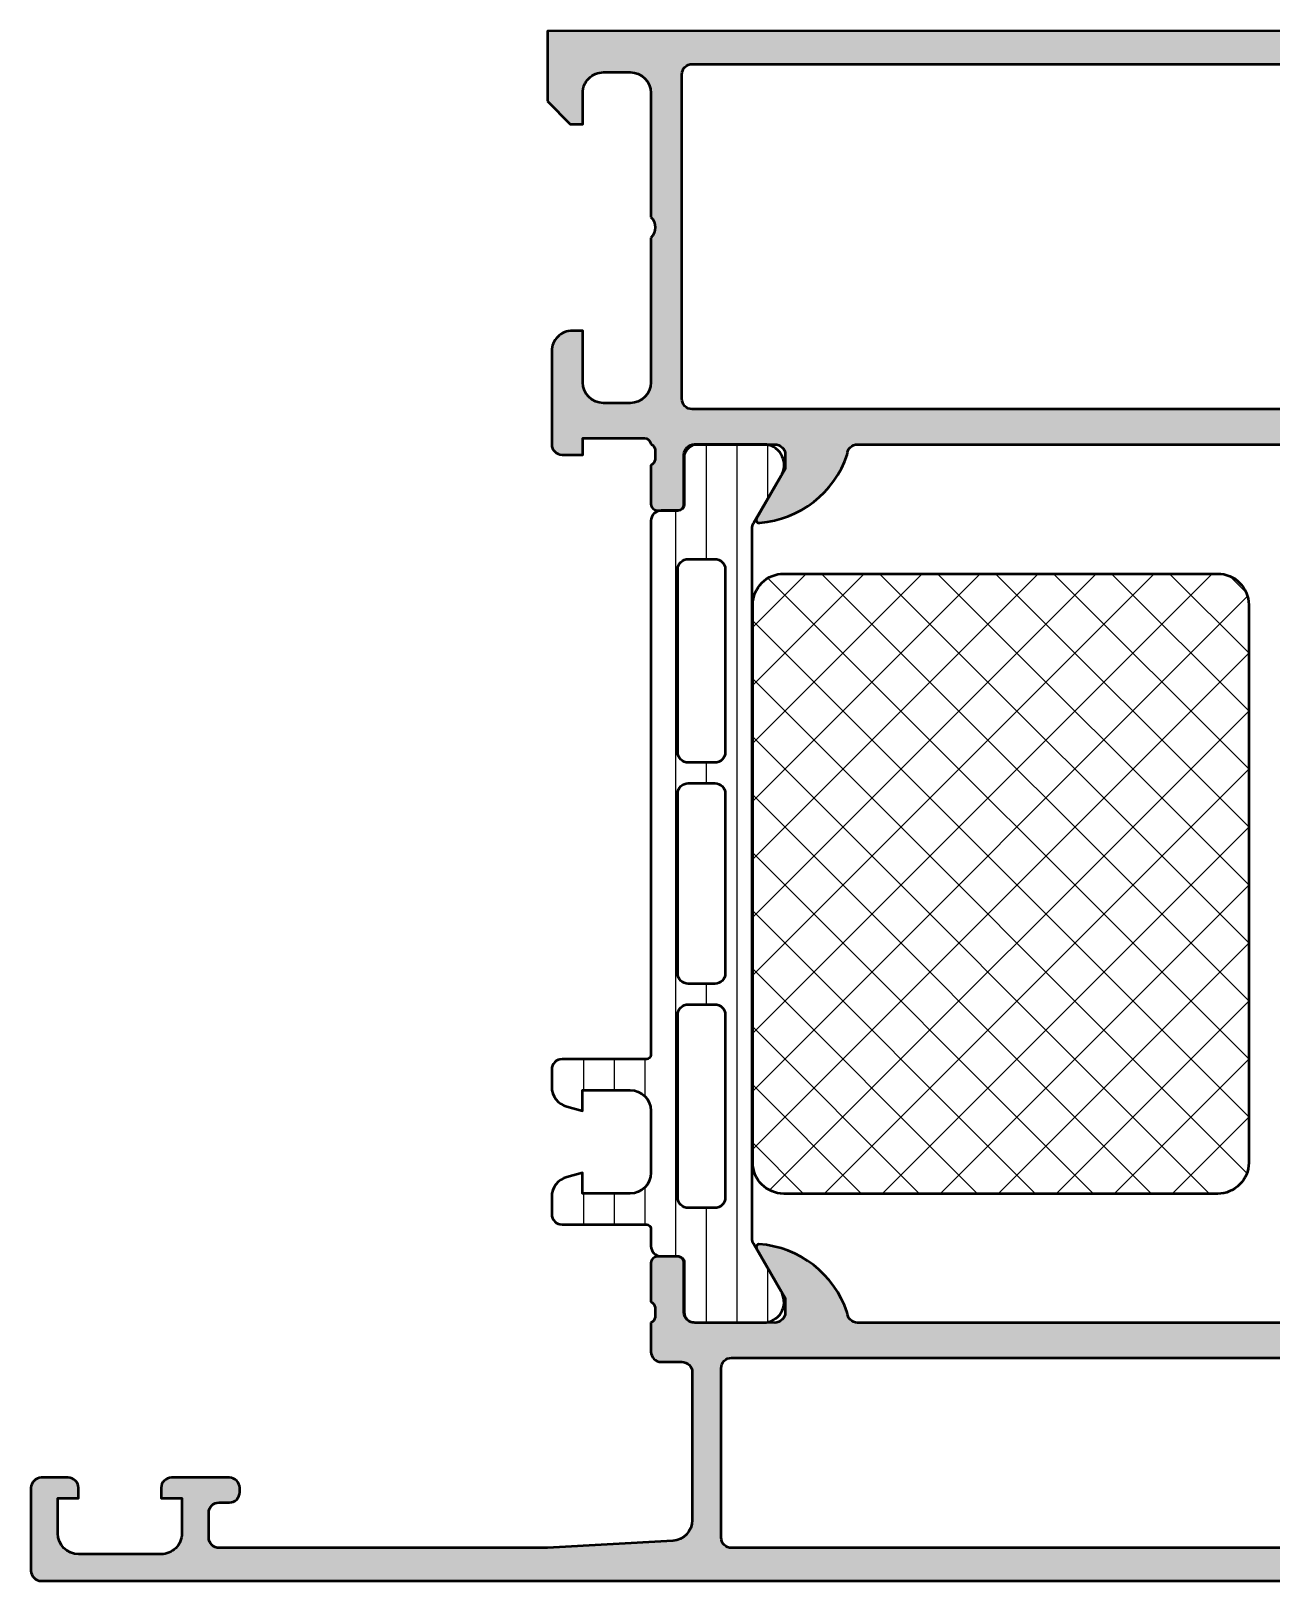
# Model space of a CAD drawing. Extents: x 0 to 124, y 0 to 75.
# Drawn here: x 0 to 60, y 0 to 75 of the extents above; entities that cross this region are included whole.
import ezdxf

# ---------------------------------------------------------------- set-up
doc = ezdxf.new("R2010")
doc.units = 0
for name, color, linetype, lineweight in [('0S-Alu contour', 7, 'Continuous', 50), ('0S-Alu hatch', 252, 'Continuous', 25), ('0S-Plastic contour', 254, 'Continuous', 50), ('0S-Plastic hatch', 253, 'Continuous', 25), ('0S-PT contour', 91, 'Continuous', 50), ('0S-PT hatch', 103, 'Continuous', 25)]:
    doc.layers.add(name, color=color, linetype=linetype, lineweight=lineweight)

# ---------------------------------------------------------------- blocks, each defined once
blk = doc.blocks.new('345290__5B8DA942_E2F5_4187_95FE_4AB48D543AE4_')
at = {"layer": '0S-Alu hatch'}
h = blk.add_hatch(color=256, dxfattribs=at)
edge = h.paths.add_edge_path()
edge.add_line((24.99987030029299, 71.59970092773438), (26.09984588623047, 70.49972534179688))
edge.add_line((26.09984588623047, 70.49972534179688), (26.699821472168, 70.49972534179688))
edge.add_line((26.699821472168, 70.49972534179688), (26.69982146774536, 72.00008905273263))
edge.add_ellipse((27.69990026479629, 72.00008905273263), major_axis=(-1.000078797050928, 0), ratio=1, start_angle=269.9999999999996, end_angle=360, ccw=False)
edge.add_line((27.69990026479629, 73.00016784978357), (28.99982307984152, 73.00016784779463))
edge.add_ellipse((28.99982307745375, 72.00012062384047), major_axis=(-1.000047223954155, 0), ratio=1, start_angle=180, end_angle=269.99999986319744, ccw=False)
edge.add_line((29.99987030140792, 72.00012062384046), (29.99987030029297, 65.99972534179688))
edge.add_ellipse((29.4750309599746, 65.49972534179688), major_axis=(-0.7248836686985138, 0), ratio=1, start_angle=136.388423263687, end_angle=223.611576736313, ccw=False)
edge.add_line((29.99987030029297, 64.99972534179688), (29.99987030202145, 57.99978413952583))
edge.add_ellipse((28.999811502564, 57.99978413952584), major_axis=(-1.000058799457452, 0), ratio=1, start_angle=90.0000000000004, end_angle=180, ccw=False)
edge.add_line((28.99981150256401, 56.99972534006839), (27.6999089414072, 56.99972533797166))
edge.add_ellipse((27.69990894273693, 57.99981281236583), major_axis=(-1.00008747439417, 0), ratio=1, start_angle=0, end_angle=89.99999992381902, ccw=False)
edge.add_line((26.69982146834275, 57.99981281236583), (26.69982147216797, 60.49972534179687))
edge.add_line((26.69982147216797, 60.49972534179687), (26.19990894273693, 60.49972534562209))
edge.add_arc((26.19990894273693, 59.49963787122792), 1.000087474394174, 90, 180.0007771235139)
edge.add_line((25.19982146843474, 59.49962430667341), (25.19988250700504, 54.99969945090838))
edge.add_arc((25.6998481402476, 54.99970623269332), 0.4999656332885567, 180.0007771887011, 269.9991257357863)
edge.add_line((25.69984051137746, 54.49974059946296), (26.69988250732422, 54.49972534179687))
edge.add_line((26.69988250732422, 54.49972534179687), (26.69988250732422, 55.29972839355469))
edge.add_line((26.69988250732422, 55.29972839355469), (29.68931309832523, 55.29972839355469))
edge.add_ellipse((29.68931309832523, 54.99972839355468), major_axis=(-0.3000000000000114, 0), ratio=1, start_angle=194.9227109911915, end_angle=269.99999999999864, ccw=False)
edge.add_line((29.97919532253684, 55.07698314153907), (30.00897567260995, 54.99738404149773))
edge.add_ellipse((29.91986971345684, 54.73199441460391), major_axis=(-0.279949148988607, 0), ratio=1, start_angle=178.9085105401112, end_angle=251.4402532730158, ccw=False)
edge.add_line((30.19976806640625, 54.72666168212892), (30.19976806640625, 54.27307891845704))
edge.add_ellipse((29.88139049378112, 54.29632474928053), major_axis=(-0.3192250732654736, 0), ratio=1, start_angle=111.76432768035, end_angle=175.8240500989082, ccw=False)
edge.add_line((29.999755859375, 53.99985504150388), (29.999755859375, 52.09987335205079))
edge.add_arc((30.29975585937501, 52.09987335205079), 0.3000000000000114, 180, 270)
edge.add_line((30.29975585937501, 51.79987335205078), (31.29973144531252, 51.79987335205078))
edge.add_arc((31.29973144531252, 52.09987335205078), 0.3000000000000043, 270, 360)
edge.add_line((31.59973144531253, 52.09987335205078), (31.59973144460112, 54.49982836856639))
edge.add_ellipse((32.09975811825005, 54.49982836856639), major_axis=(-0.5000266736489288, 0), ratio=1, start_angle=269.99988791543706, end_angle=360, ccw=False)
edge.add_line((32.09975909642456, 54.99985504221435), (35.99976846038576, 54.99984741234674))
edge.add_ellipse((35.99976748219559, 54.49986284986553), major_axis=(-0.4999845624821736, 0), ratio=1, start_angle=180, end_angle=269.999887904203, ccw=False)
edge.add_line((36.49975204467777, 54.49986284986554), (36.49975204467774, 53.79985046386717))
edge.add_line((36.49975204467774, 53.79985046386717), (35.11150741577147, 51.39533996582031))
edge.add_arc((35.23535900174961, 51.33743226656623), 0.1367205799512561, 154.9412222859845, 284.9219815315779)
edge.add_arc((34.88208324892768, 56.0657917957702), 4.875969867625713, 274.5697539494116, 341.2671829279597)
edge.add_ellipse((39.99974042271886, 54.49986284876598), major_axis=(-0.4999845635816869, 0), ratio=1, start_angle=-89.9999999999992, end_angle=0.001768965015401136, ccw=False)
edge.add_line((39.99974042271885, 54.99984741234767), (84.0000001778703, 54.99984741234768))
edge.add_ellipse((84.00000017786759, 54.49986284876604), major_axis=(-0.4999845635816343, 0), ratio=1, start_angle=179.9982310347787, end_angle=269.99999999968895, ccw=False)
edge.add_arc((89.11765735165838, 56.06579179577025), 4.875969867625783, 198.7328170720557, 265.4302460507051)
edge.add_arc((88.76438159883531, 51.33743226656835), 0.1367205799512552, 255.0780184732035, 385.0587777130765)
edge.add_line((88.88823318481442, 51.39533996582041), (87.4999885559082, 53.79985046386718))
edge.add_line((87.4999885559082, 53.79985046386718), (87.49998855590817, 54.49986284986554))
edge.add_ellipse((87.99997311839032, 54.49986284986556), major_axis=(-0.4999845624821404, 0), ratio=1, start_angle=270.00011208456124, end_angle=360, ccw=False)
edge.add_line((87.9999721402982, 54.99984741234674), (91.89998150419596, 54.99985504221435))
edge.add_ellipse((91.89998248233591, 54.49982836856637), major_axis=(-0.5000266736489439, 0), ratio=1, start_angle=180, end_angle=270.0001120806028, ccw=False)
edge.add_line((92.40000915598486, 54.49982836856638), (92.40000915527344, 52.0998733521397))
edge.add_arc((92.70000915527342, 52.09987335205076), 0.29999999999999, 180, 270)
edge.add_line((92.70000915527342, 51.79987335205077), (93.69998474121095, 51.7998733520508))
edge.add_arc((93.69998474121095, 52.09987335205079), 0.2999999999999971, 270, 360)
edge.add_line((93.99998474121097, 52.09987335205079), (93.99998474121094, 53.9998550415039))
edge.add_ellipse((94.11835010680483, 54.29632474928055), major_axis=(-0.3192250732654634, 0), ratio=1, start_angle=4.175949901094498, end_angle=68.23567231965131, ccw=False)
edge.add_line((93.79997253417967, 54.27307891845705), (93.79997253417967, 54.72666168212898))
edge.add_ellipse((94.07987088712915, 54.73199441460387), major_axis=(-0.2799491489886488, 0), ratio=1, start_angle=-71.4402532730087, end_angle=1.0914894598698197, ccw=False)
edge.add_line((93.99076492797599, 54.99738404149772), (94.0205452780491, 55.07698314153904))
edge.add_ellipse((94.31042750226072, 54.99972839355468), major_axis=(-0.3000000000000074, 0), ratio=1, start_angle=270, end_angle=345.07728900881676, ccw=False)
edge.add_line((94.31042750226072, 55.29972839355469), (97.29985809326173, 55.29972839355469))
edge.add_line((97.29985809326173, 55.29972839355469), (97.29985809326173, 54.49972534179687))
edge.add_line((97.29985809326173, 54.49972534179687), (98.29990008920852, 54.49974059946296))
edge.add_arc((98.29989246033836, 54.99970623269332), 0.499965633288563, 270.0008742642154, 359.9992228112989)
edge.add_line((98.79985809358092, 54.99969945090838), (98.7999191321512, 59.49962430667342))
edge.add_arc((97.79983165784903, 59.49963787122791), 1.000087474394177, 359.9992228764861, 450)
edge.add_line((97.79983165784903, 60.49972534562209), (97.29991912841798, 60.49972534179687))
edge.add_line((97.29991912841798, 60.49972534179687), (97.2999191322432, 57.99981281236583))
edge.add_ellipse((96.29983165784903, 57.99981281236584), major_axis=(-1.000087474394177, 0), ratio=1, start_angle=90.0000000000008, end_angle=180, ccw=False)
edge.add_line((96.29983165784903, 56.99972533797166), (94.99992909507922, 56.99972534006839))
edge.add_ellipse((94.99992909802195, 57.99978413952584), major_axis=(-1.000058799457448, 0), ratio=1, start_angle=0, end_angle=89.99999983140412, ccw=False)
edge.add_line((93.9998702985645, 57.99978413952585), (93.99987030029298, 64.99972534179688))
edge.add_ellipse((94.52470964061136, 65.49972534179688), major_axis=(-0.7248836686985244, 0), ratio=1, start_angle=-43.6115767363122, end_angle=43.6115767363122, ccw=False)
edge.add_line((93.99987030029298, 65.99972534179688), (93.99987029917804, 72.00012062384047))
edge.add_ellipse((94.9999175231322, 72.00012062384047), major_axis=(-1.000047223954155, 0), ratio=1, start_angle=270, end_angle=360, ccw=False)
edge.add_line((94.9999175231322, 73.00016784779463), (96.29984033664736, 73.00016784978358))
edge.add_ellipse((96.29984033578967, 72.00008905273266), major_axis=(-1.000078797050917, 0), ratio=1, start_angle=180, end_angle=269.99999995086154, ccw=False)
edge.add_line((97.29991913284059, 72.00008905273263), (97.29991912841798, 70.49972534179688))
edge.add_line((97.29991912841798, 70.49972534179688), (97.8998947143555, 70.49972534179688))
edge.add_line((97.8998947143555, 70.49972534179688), (98.99987030029297, 71.59970092773438))
edge.add_line((98.99987030029297, 71.59970092773438), (98.99987030029297, 75))
edge.add_line((98.99987030029297, 75), (24.99987030029299, 74.99972534179688))
edge.add_line((24.99987030029299, 74.99972534179688), (24.99987030029299, 71.59970092773438))
edge = h.paths.add_edge_path()
edge.add_line((31.49988555883194, 57.19973810449371), (31.49988555897552, 72.89972955839183))
edge.add_ellipse((31.99987523897146, 72.89972955839183), major_axis=(-0.4999896799959203, 0), ratio=1, start_angle=270, end_angle=360, ccw=False)
edge.add_line((31.99987523897146, 73.39971923838775), (91.99986536161533, 73.39971923838776))
edge.add_ellipse((91.99986536161445, 72.89972955839181), major_axis=(-0.4999896799959487, 0), ratio=1, start_angle=180, end_angle=269.99999999989905, ccw=False)
edge.add_line((92.4998550416104, 72.89972955839181), (92.4998550415039, 57.19972229003906))
edge.add_ellipse((91.99983922704584, 57.19973810449712), major_axis=(-0.5000158147081488, 0), ratio=1, start_angle=90.00181214608818, end_angle=179.9981878538209, ccw=False)
edge.add_line((91.9998550415039, 56.69972229003906), (31.99990137354006, 56.69972228978897))
edge.add_ellipse((31.99990137354006, 57.19973810449709), major_axis=(-0.500015814708121, 0), ratio=1, start_angle=0, end_angle=90, ccw=False)
at = {"layer": '0S-Alu contour', "color": 7}
for points in [[(97.29991913284059, 72.00008905273263), (97.29991912841798, 70.49972534179688), (97.8998947143555, 70.49972534179688), (98.99987030029297, 71.59970092773438), (98.99987030029297, 75), (24.99987030029299, 74.99972534179688), (24.99987030029299, 71.59970092773438)], [(27.69990026479629, 73.00016784978357), (28.99982307984152, 73.00016784779463)], [(31.49988555883194, 57.19973810449371), (31.49988555897552, 72.89972955839183)], [(31.99987523897146, 73.39971923838775), (91.99986536161533, 73.39971923838776)], [(92.4998550416104, 72.89972955839181), (92.4998550415039, 57.19972229003906)], [(94.9999175231322, 73.00016784779463), (96.29984033664736, 73.00016784978358)], [(24.99987030029299, 71.59970092773438), (26.09984588623047, 70.49972534179688), (26.699821472168, 70.49972534179688), (26.69982146774536, 72.00008905273263)], [(29.99987030140792, 72.00012062384046), (29.99987030029297, 65.99972534179688)], [(93.99987030029298, 65.99972534179688), (93.99987029917804, 72.00012062384047)], [(29.99987030029297, 64.99972534179688), (29.99987030202145, 57.99978413952583)], [(93.9998702985645, 57.99978413952585), (93.99987030029298, 64.99972534179688)], [(26.69982146834275, 57.99981281236583), (26.69982147216797, 60.49972534179687), (26.19990894273693, 60.49972534562209)], [(97.79983165784903, 60.49972534562209), (97.29991912841798, 60.49972534179687), (97.2999191322432, 57.99981281236583)], [(25.19982146843474, 59.49962430667341), (25.19988250700504, 54.99969945090838)], [(98.79985809358092, 54.99969945090838), (98.7999191321512, 59.49962430667342)], [(28.99981150256401, 56.99972534006839), (27.6999089414072, 56.99972533797166)], [(91.9998550415039, 56.69972229003906), (31.99990137354006, 56.69972228978897)], [(96.29983165784903, 56.99972533797166), (94.99992909507922, 56.99972534006839)], [(25.69984051137746, 54.49974059946296), (26.69988250732422, 54.49972534179687), (26.69988250732422, 55.29972839355469), (29.68931309832523, 55.29972839355469)], [(29.97919532253684, 55.07698314153907), (30.00897567260995, 54.99738404149773)], [(32.09975909642456, 54.99985504221435), (35.99976846038576, 54.99984741234674)], [(39.99974042271885, 54.99984741234767), (84.0000001778703, 54.99984741234768)], [(87.9999721402982, 54.99984741234674), (91.89998150419596, 54.99985504221435)], [(93.99076492797599, 54.99738404149772), (94.0205452780491, 55.07698314153904)], [(94.31042750226072, 55.29972839355469), (97.29985809326173, 55.29972839355469), (97.29985809326173, 54.49972534179687), (98.29990008920852, 54.49974059946296)], [(30.19976806640625, 54.72666168212892), (30.19976806640625, 54.27307891845704)], [(31.59973144531253, 52.09987335205078), (31.59973144460112, 54.49982836856639)], [(36.49975204467777, 54.49986284986554), (36.49975204467774, 53.79985046386717), (35.11150741577147, 51.39533996582031)], [(88.88823318481442, 51.39533996582041), (87.4999885559082, 53.79985046386718), (87.49998855590817, 54.49986284986554)], [(92.40000915598486, 54.49982836856638), (92.40000915527344, 52.0998733521397)], [(93.79997253417967, 54.27307891845705), (93.79997253417967, 54.72666168212898)], [(29.999755859375, 53.99985504150388), (29.999755859375, 52.09987335205079)], [(93.99998474121097, 52.09987335205079), (93.99998474121094, 53.9998550415039)], [(30.29975585937501, 51.79987335205078), (31.29973144531252, 51.79987335205078)], [(92.70000915527342, 51.79987335205077), (93.69998474121095, 51.7998733520508)]]:
    blk.add_lwpolyline(points, dxfattribs=at)
at = {"layer": '0S-Alu contour', "color": 7, "extrusion": (0, 0, -1)}
for centre, radius, start, end in [((-27.69990026479629, 72.00008905273263), 1.000078797050928, 0, 90.0000000000004), ((-28.99982307745375, 72.00012062384047), 1.000047223954155, 90.00000013680256, 180), ((-31.99987523897146, 72.89972955839183), 0.4999896799959203, 0, 90), ((-91.99986536161445, 72.89972955839181), 0.4999896799959487, 90.00000000010095, 180), ((-94.9999175231322, 72.00012062384047), 1.000047223954155, 0, 90), ((-96.29984033578967, 72.00008905273266), 1.000078797050917, 90.00000004913848, 180), ((-29.4750309599746, 65.49972534179688), 0.7248836686985141, 136.388423263687, 223.6115767363131), ((-94.52470964061136, 65.49972534179688), 0.7248836686985244, 316.3884232636878, 43.61157673631224), ((-27.69990894273693, 57.99981281236583), 1.00008747439417, 270.0000000761811, 0), ((-28.999811502564, 57.99978413952584), 1.000058799457452, 180, 269.9999999999996), ((-94.99992909802195, 57.99978413952584), 1.000058799457448, 270.0000001685959, 0), ((-96.29983165784903, 57.99981281236584), 1.000087474394177, 180, 269.9999999999992), ((-31.99990137354006, 57.19973810449709), 0.500015814708121, 270, 0), ((-91.99983922704584, 57.19973810449712), 0.5000158147081488, 180.0018121461791, 269.9981878539118), ((-29.68931309832523, 54.99972839355468), 0.3000000000000114, 90.00000000000136, 165.0772890088085), ((-29.91986971345684, 54.73199441460391), 0.279949148988607, 108.5597467269842, 181.0914894598888), ((-32.09975811825005, 54.49982836856639), 0.5000266736489288, 0, 90.00011208456291), ((-35.99976748219559, 54.49986284986553), 0.4999845624821736, 90.00011209579701, 180), ((-39.99974042271886, 54.49986284876598), 0.4999845635816869, 359.9982310349846, 89.9999999999992), ((-84.00000017786759, 54.49986284876604), 0.4999845635816343, 90.00000000031105, 180.0017689652214), ((-87.99997311839032, 54.49986284986556), 0.4999845624821404, 0, 89.99988791543878), ((-91.89998248233591, 54.49982836856637), 0.5000266736489439, 89.99988791939724, 180), ((-94.07987088712915, 54.73199441460387), 0.2799491489886488, 358.9085105401302, 71.44025327300872), ((-94.31042750226072, 54.99972839355468), 0.3000000000000074, 14.92271099118325, 90), ((-29.88139049378112, 54.29632474928053), 0.3192250732654736, 184.1759499010919, 248.23567231965), ((-94.11835010680483, 54.29632474928055), 0.3192250732654634, 291.7643276803487, 355.8240500989055)]:
    blk.add_arc(centre, radius, start, end, dxfattribs=at)
at = {"layer": '0S-Alu contour', "color": 7}
for centre, radius, start, end in [((26.19990894273693, 59.49963787122792), 1.000087474394174, 90, 180.0007771235139), ((97.79983165784903, 59.49963787122791), 1.000087474394177, 359.9992228764861, 90), ((25.6998481402476, 54.99970623269332), 0.4999656332885567, 180.0007771887011, 269.9991257357863), ((98.29989246033836, 54.99970623269332), 0.499965633288563, 270.0008742642154, 359.9992228112989), ((34.88208324892768, 56.0657917957702), 4.875969867625713, 274.5697539494116, 341.2671829279597), ((89.11765735165838, 56.06579179577025), 4.875969867625783, 198.7328170720557, 265.4302460507051), ((30.29975585937501, 52.09987335205079), 0.3000000000000114, 180, 270), ((31.29973144531252, 52.09987335205078), 0.3000000000000043, 270, 0), ((92.70000915527342, 52.09987335205076), 0.29999999999999, 180, 270), ((93.69998474121095, 52.09987335205079), 0.2999999999999971, 270, 0), ((35.23535900174961, 51.33743226656623), 0.1367205799512561, 154.9412222859845, 284.9219815315779), ((88.76438159883531, 51.33743226656835), 0.1367205799512552, 255.0780184732035, 25.0587777130765)]:
    blk.add_arc(centre, radius, start, end, dxfattribs=at)
blk = doc.blocks.new('284037__8FD8F06E_4D9F_4B6E_B2AA_2F9367B662AC___14B20500_D934_456D_ABC2_EB466F87A399_')
at = {"layer": '0S-Plastic hatch'}
h = blk.add_hatch(dxfattribs=at)
h.set_pattern_fill('ANSI31', color=256, scale=0.4680000000000001, angle=45, style=0)
h.set_pattern_definition([(90, (0, 0), (-1.4859, 0), [])])
edge = h.paths.add_edge_path()
edge.add_line((30, 51.29262339778482), (29.999977078442, 25.45125658823264))
edge.add_ellipse((29.79583821281997, 25.45537538707199), major_axis=(-0.2041804127758801, 0), ratio=1, start_angle=90.48506106571949, end_angle=178.8441310561829, ccw=False)
edge.add_line((29.79756676571524, 25.25120229122874), (25.69756676572695, 25.25120229122874))
edge.add_arc((25.69756676572695, 24.75120229122879), 0.4999999999999432, 89.99999999999959, 180)
edge.add_line((25.19756676572701, 24.75120229122879), (25.19756676572701, 23.92045306784112))
edge.add_arc((26.19756676572708, 23.92045306784115), 1.000000000000066, 180, 254.9999999989172)
edge.add_line((25.93874772060629, 22.95452724155691), (26.69756676572695, 22.75120229122873))
edge.add_line((26.69756676572695, 22.75120229122873), (26.69756676572695, 23.75120229122874))
edge.add_line((26.69756676572695, 23.75120229122874), (28.99756676571536, 23.75120229122874))
edge.add_ellipse((28.99585773187428, 22.74707631855114), major_axis=(-1.004127427074072, 0), ratio=1, start_angle=180.229859678484, end_angle=269.902482024915, ccw=False)
edge.add_line((29.99997707844199, 22.75110467439828), (29.99997707844199, 19.75122632025459))
edge.add_ellipse((28.99585751999408, 19.75532877543037), major_axis=(-1.004127938958024, 0), ratio=1, start_angle=90.09753001532101, end_angle=179.7659122786844, ccw=False)
edge.add_line((28.9975667657153, 18.75120229122873), (26.69756676572696, 18.75120229122873))
edge.add_line((26.69756676572696, 18.75120229122873), (26.69756676572684, 19.75120229122867))
edge.add_line((26.69756676572684, 19.75120229122867), (25.93874772060627, 19.54787734087042))
edge.add_arc((26.19756676572686, 18.58195151458676), 0.9999999999994564, 105.0000000010804, 180)
edge.add_line((25.19756676572741, 18.58195151458676), (25.19756676572695, 17.75120229122873))
edge.add_arc((25.69756676572696, 17.75120229122873), 0.5000000000000036, 180, 270.0000000000004)
edge.add_line((25.69756676572696, 17.25120229122873), (29.79756676571532, 17.25120229122873))
edge.add_ellipse((29.79756676571531, 17.05120229122873), major_axis=(-0.1999999999999922, 0), ratio=1, start_angle=180, end_angle=269.99999999999795, ccw=False)
edge.add_line((29.99756676571531, 17.05120229122874), (29.99888731070525, 16.21013004610086))
edge.add_arc((30.49888463137103, 16.21010925689815), 0.4999973210979712, 179.9976177199981, 269.9982316841399)
edge.add_line((30.49886919998672, 15.71011193603831), (31.30920053280163, 15.7100833096201))
edge.add_ellipse((31.30918966656731, 15.41008330981689), major_axis=(-0.299999999999997, 0), ratio=1, start_angle=179.9979247021016, end_angle=269.99792470211383, ccw=False)
edge.add_line((31.60918966637051, 15.41007244358258), (31.60877078615772, 13.01007407424408))
edge.add_arc((32.10876676317273, 13.01005332437418), 0.4999959774455639, 179.9976222209284, 269.9982271833)
edge.add_line((32.10875129255297, 12.51005734716796), (35.58529278835881, 12.50993069970386))
edge.add_arc((35.4430179914446, 13.49975392838028), 0.9999960709244787, 278.1795327540131, 392.7249408019538)
edge.add_line((36.28429022210338, 14.04035838247476), (34.96590322431634, 16.32406298372986))
edge.add_ellipse((35.39892499595706, 16.57404727380665), major_axis=(-0.5000000000000663, 0), ratio=1, start_angle=-0.002015393048509395, end_angle=29.997921301458575, ccw=False)
edge.add_line((34.89892499626632, 16.57406486142846), (34.90001130869739, 50.92833361702786))
edge.add_ellipse((35.40001130835032, 50.92831498386863), major_axis=(-0.500000000000123, 0), ratio=1, start_angle=329.997928102772, end_angle=359.9978647972848, ccw=False)
edge.add_line((34.96700764709821, 51.17833064206305), (36.28556007655461, 53.46193973131242))
edge.add_arc((35.44432701033436, 54.00260512706296), 0.9999960709244795, 327.2709086022734, 441.8163166502147)
edge.add_line((35.58667351121613, 54.99241804653365), (32.11013201541031, 54.99254469399774))
edge.add_arc((32.36494947786529, 54.23769204311093), 0.796702242825286, 108.6532655213572, 161.3425838828697)
edge.add_line((31.61011528833416, 54.49256418760248), (31.61036030891498, 52.09256579421699))
edge.add_ellipse((31.31036030911178, 52.09257666045131), major_axis=(-0.2999999999999899, 0), ratio=1, start_angle=89.99792470211378, end_angle=179.9979247021016, ccw=False)
edge.add_line((31.31034944287746, 51.79257666064811), (30.50001811006254, 51.79260528706631))
edge.add_arc((30.49999732085985, 51.29260796640052), 0.4999973210979765, 89.99761772008918, 179.9982316841069)
edge = h.paths.add_edge_path()
edge.add_line((31.29944869857367, 40.10119604587005), (31.29944869857368, 48.9511899423543))
edge.add_ellipse((31.79944870066131, 48.95118994053619), major_axis=(-0.5000000020876287, 0), ratio=1, start_angle=269.9981008973829, end_angle=360, ccw=False)
edge.add_line((31.79946527345813, 49.45118994234916), (33.09945937972603, 49.45118994234915))
edge.add_ellipse((33.09946301908265, 48.95119358170578), major_axis=(-0.4999963606566104, 0), ratio=1, start_angle=179.9995829571355, end_angle=270.00041704258535, ccw=False)
edge.add_line((33.59945937972602, 48.95118994234916), (33.59945937972602, 40.10119604586487))
edge.add_ellipse((33.09946301908276, 40.1011924065081), major_axis=(-0.4999963606565109, 0), ratio=1, start_angle=89.99958295740493, end_angle=180.0004170428646, ccw=False)
edge.add_line((33.09945937972604, 39.60119604586484), (31.7994652734133, 39.60119604586486))
edge.add_ellipse((31.79944870073098, 40.1011960477475), major_axis=(-0.5000000021573108, 0), ratio=1, start_angle=0, end_angle=90.00189908949602, ccw=False)
edge = h.paths.add_edge_path()
edge.add_line((33.59945937973641, 38.1011960465685), (33.5994593797364, 29.40118994305283))
edge.add_ellipse((33.09945937973641, 29.40118994304762), major_axis=(-0.4999999999999929, 0), ratio=1, start_angle=90.0000000000008, end_angle=180, ccw=False)
edge.add_line((33.09945937973642, 28.90118994304763), (31.79944869858406, 28.90118994304763))
edge.add_ellipse((31.79944869858406, 29.40118994304763), major_axis=(-0.5, 0), ratio=1, start_angle=0, end_angle=90, ccw=False)
edge.add_line((31.29944869858406, 29.40118994305283), (31.29944869858404, 38.10119604656851))
edge.add_ellipse((31.79944869858405, 38.1011960465633), major_axis=(-0.5000000000000071, 0), ratio=1, start_angle=269.99999999880595, end_angle=360, ccw=False)
edge.add_line((31.79944869859447, 38.6011960465633), (33.0994593797468, 38.6011960465633))
edge.add_ellipse((33.0994593797364, 38.10119604656329), major_axis=(-0.5000000000000142, 0), ratio=1, start_angle=180, end_angle=269.999999998808, ccw=False)
edge = h.paths.add_edge_path()
edge.add_line((33.5994593797364, 27.40118994304762), (33.5994593797364, 18.55121130535755))
edge.add_ellipse((33.09944412094735, 18.55121130535235), major_axis=(-0.500015258789052, 0), ratio=1, start_angle=89.9999999999992, end_angle=180, ccw=False)
edge.add_line((33.09944412094734, 18.0511960465633), (31.799433439795, 18.05119604656329))
edge.add_ellipse((31.79943343979499, 18.55118078777423), major_axis=(-0.4999847412109304, 0), ratio=1, start_angle=0, end_angle=90.0000000000004, ccw=False)
edge.add_line((31.29944869858406, 18.55118078777942), (31.29944869858406, 27.40118994305277))
edge.add_ellipse((31.79944870067168, 27.40118994123466), major_axis=(-0.500000002087618, 0), ratio=1, start_angle=269.9981008973842, end_angle=360, ccw=False)
edge.add_line((31.79946527346849, 27.90118994304762), (33.0994593797364, 27.90118994304762))
edge.add_ellipse((33.09946301909308, 27.4011935824043), major_axis=(-0.4999963606565677, 0), ratio=1, start_angle=179.9995829571355, end_angle=270.00041704259104, ccw=False)
at = {"layer": '0S-Alu contour', "color": 7}
for points in [[(31.29944869857367, 40.10119604587005), (31.29944869857368, 48.9511899423543)], [(31.79946527345813, 49.45118994234916), (33.09945937972603, 49.45118994234915)], [(33.59945937972602, 48.95118994234916), (33.59945937972602, 40.10119604586487)], [(33.09945937972604, 39.60119604586484), (31.7994652734133, 39.60119604586486)], [(31.79944869859447, 38.6011960465633), (33.0994593797468, 38.6011960465633)], [(31.29944869858406, 29.40118994305283), (31.29944869858404, 38.10119604656851)], [(33.59945937973641, 38.1011960465685), (33.5994593797364, 29.40118994305283)], [(33.09945937973642, 28.90118994304763), (31.79944869858406, 28.90118994304763)], [(31.79946527346849, 27.90118994304762), (33.0994593797364, 27.90118994304762)], [(31.29944869858406, 18.55118078777942), (31.29944869858406, 27.40118994305277)], [(33.5994593797364, 27.40118994304762), (33.5994593797364, 18.55121130535755)], [(33.09944412094734, 18.0511960465633), (31.799433439795, 18.05119604656329)]]:
    blk.add_lwpolyline(points, dxfattribs=at)
at = {"layer": '0S-Alu contour', "color": 7, "extrusion": (0, 0, -1)}
for centre, radius, start, end in [((-31.79944870066131, 48.95118994053619), 0.5000000020876287, 0, 90.00189910261706), ((-33.09946301908265, 48.95119358170578), 0.4999963606566104, 89.99958295741467, 180.0004170428646), ((-31.79944870073098, 40.1011960477475), 0.5000000021573108, 269.998100910504, 0), ((-33.09946301908276, 40.1011924065081), 0.4999963606565109, 179.9995829571354, 270.0004170425951), ((-31.79944869858405, 38.1011960465633), 0.5000000000000071, 0, 90.00000000119407), ((-33.0994593797364, 38.10119604656329), 0.5000000000000142, 90.00000000119202, 180), ((-31.79944869858406, 29.40118994304763), 0.5, 270, 0), ((-33.09945937973641, 29.40118994304762), 0.4999999999999929, 180, 269.9999999999992), ((-31.79944870067168, 27.40118994123466), 0.500000002087618, 0, 90.00189910261584), ((-33.09946301909308, 27.4011935824043), 0.4999963606565677, 89.99958295740896, 180.0004170428646), ((-31.79943343979499, 18.55118078777423), 0.4999847412109304, 269.9999999999996, 0), ((-33.09944412094735, 18.55121130535235), 0.500015258789052, 180, 270.0000000000008)]:
    blk.add_arc(centre, radius, start, end, dxfattribs=at)
at = {"layer": '0S-Plastic contour', "color": 7}
for points in [[(35.58667351121613, 54.99241804653365), (32.11013201541031, 54.99254469399774)], [(31.61011528833416, 54.49256418760248), (31.61036030891498, 52.09256579421699)], [(34.96700764709821, 51.17833064206305), (36.28556007655461, 53.46193973131242)], [(31.31034944287746, 51.79257666064811), (30.50001811006254, 51.79260528706631)], [(30, 51.29262339778482), (29.999977078442, 25.45125658823264)], [(34.89892499626632, 16.57406486142846), (34.90001130869739, 50.92833361702786)], [(25.19756676572701, 24.75120229122879), (25.19756676572701, 23.92045306784112)], [(29.79756676571524, 25.25120229122874), (25.69756676572695, 25.25120229122874)], [(25.93874772060629, 22.95452724155691), (26.69756676572695, 22.75120229122873), (26.69756676572695, 23.75120229122874), (28.99756676571536, 23.75120229122874)], [(29.99997707844199, 22.75110467439828), (29.99997707844199, 19.75122632025459)], [(28.9975667657153, 18.75120229122873), (26.69756676572696, 18.75120229122873), (26.69756676572684, 19.75120229122867), (25.93874772060627, 19.54787734087042)], [(25.19756676572741, 18.58195151458676), (25.19756676572695, 17.75120229122873)], [(25.69756676572696, 17.25120229122873), (29.79756676571532, 17.25120229122873)], [(29.99756676571531, 17.05120229122874), (29.99888731070525, 16.21013004610086)], [(36.28429022210338, 14.04035838247476), (34.96590322431634, 16.32406298372986)], [(30.49886919998672, 15.71011193603831), (31.30920053280163, 15.7100833096201)], [(31.60918966637051, 15.41007244358258), (31.60877078615772, 13.01007407424408)], [(32.10875129255297, 12.51005734716796), (35.58529278835881, 12.50993069970386)]]:
    blk.add_lwpolyline(points, dxfattribs=at)
for centre, radius, start, end in [((32.36494947786529, 54.23769204311093), 0.796702242825286, 108.6532655213572, 161.3425838828697), ((35.44432701033436, 54.00260512706296), 0.9999960709244795, 327.2709086022734, 81.81631665021466), ((30.49999732085985, 51.29260796640052), 0.4999973210979765, 89.99761772008918, 179.9982316841069), ((25.69756676572695, 24.75120229122879), 0.4999999999999432, 89.99999999999959, 180), ((26.19756676572708, 23.92045306784115), 1.000000000000066, 180, 254.9999999989172), ((26.19756676572686, 18.58195151458676), 0.9999999999994564, 105.0000000010804, 180), ((25.69756676572696, 17.75120229122873), 0.5000000000000036, 180, 270.0000000000004), ((30.49888463137103, 16.21010925689815), 0.4999973210979712, 179.9976177199981, 269.9982316841399), ((35.4430179914446, 13.49975392838028), 0.9999960709244787, 278.1795327540131, 32.72494080195385), ((32.10876676317273, 13.01005332437418), 0.4999959774455639, 179.9976222209284, 269.9982271833)]:
    blk.add_arc(centre, radius, start, end, dxfattribs=at)
at = {"layer": '0S-Plastic contour', "color": 7, "extrusion": (0, 0, -1)}
for centre, radius, start, end in [((-31.31036030911178, 52.09257666045131), 0.2999999999999899, 180.0020752978985, 270.0020752978862), ((-35.40001130835032, 50.92831498386863), 0.500000000000123, 0.0021352027151592, 30.00207189722799), ((-29.79583821281997, 25.45537538707199), 0.2041804127758801, 181.1558689438172, 269.5149389342805), ((-28.99585773187428, 22.74707631855114), 1.004127427074072, 90.09751797508503, 179.770140321516), ((-28.99585751999408, 19.75532877543037), 1.004127938958024, 180.2340877213157, 269.902469984679), ((-29.79756676571531, 17.05120229122873), 0.1999999999999922, 90.00000000000205, 180), ((-35.39892499595706, 16.57404727380665), 0.5000000000000663, 330.0020786985414, 0.0020153930485069), ((-31.30918966656731, 15.41008330981689), 0.299999999999997, 90.00207529788617, 180.0020752978985)]:
    blk.add_arc(centre, radius, start, end, dxfattribs=at)
blk = doc.blocks.new('382310__00E393A5_955E_4B00_983F_A9989E4ECFDE_')
at = {"layer": '0S-PT hatch'}
h = blk.add_hatch(dxfattribs=at)
h.set_pattern_fill('ANSI37', color=256, scale=0.625, angle=90, style=0)
h.set_pattern_definition([(135, (0, 0), (-1.403165018917055, -1.403165018917055), []), (225, (0, 0), (1.403165018917055, -1.403165018917055), [])])
edge = h.paths.add_edge_path()
edge.add_ellipse((57.43107572534604, 47.24119923922813), major_axis=(-1.500000000000028, 0), ratio=1, start_angle=180, end_angle=269.99999999999807, ccw=False)
edge.add_line((58.93107572534606, 47.24119923922813), (58.9310757253461, 20.24119923922817))
edge.add_ellipse((57.43107572534612, 20.2411992392281), major_axis=(-1.499999999999971, 0), ratio=1, start_angle=89.99999999999898, end_angle=180, ccw=False)
edge.add_line((57.4310757253461, 18.74119923922813), (36.43107572534609, 18.74119923922816))
edge.add_ellipse((36.4310757253461, 20.24119923922816), major_axis=(-1.499999999999992, 0), ratio=1, start_angle=0, end_angle=89.99999999999977, ccw=False)
edge.add_line((34.93107572534611, 20.24119923922817), (34.93107572534609, 47.24119923922816))
edge.add_ellipse((36.43107572534609, 47.24119923922818), major_axis=(-1.499999999999992, 0), ratio=1, start_angle=269.9999999999997, end_angle=360, ccw=False)
edge.add_line((36.43107572534609, 48.74119923922817), (57.43107572534609, 48.74119923922816))
at = {"layer": '0S-PT contour', "color": 7}
for points in [[(36.43107572534609, 48.74119923922817), (57.43107572534609, 48.74119923922816)], [(34.93107572534611, 20.24119923922817), (34.93107572534609, 47.24119923922816)], [(58.93107572534606, 47.24119923922813), (58.9310757253461, 20.24119923922817)], [(57.4310757253461, 18.74119923922813), (36.43107572534609, 18.74119923922816)]]:
    blk.add_lwpolyline(points, dxfattribs=at)
at = {"layer": '0S-PT contour', "color": 7, "extrusion": (0, 0, -1)}
for centre, radius, start, end in [((-36.43107572534609, 47.24119923922818), 1.499999999999992, 0, 90.00000000000028), ((-57.43107572534604, 47.24119923922813), 1.500000000000028, 90.0000000000019, 180), ((-36.4310757253461, 20.24119923922816), 1.499999999999992, 270.0000000000002, 0), ((-57.43107572534612, 20.2411992392281), 1.499999999999971, 180, 270.0000000000011)]:
    blk.add_arc(centre, radius, start, end, dxfattribs=at)
blk = doc.blocks.new('345250__4914B95A_9527_4378_BEA2_27CC4A83AA9E_')
at = {"layer": '0S-Alu hatch'}
h = blk.add_hatch(color=256, dxfattribs=at)
edge = h.paths.add_edge_path()
edge.add_line((30.49999809265137, 10.59999847412109), (31.49999809265136, 10.59999847412109))
edge.add_ellipse((31.49999809265136, 10.09999847412108), major_axis=(-0.5000000000000089, 0), ratio=1, start_angle=180, end_angle=269.9999999999996, ccw=False)
edge.add_line((31.99999809265137, 10.09999847412108), (31.99999809265138, 2.944488525390625))
edge.add_ellipse((31.00000742106395, 2.944476820800785), major_axis=(-0.9999906716559287, 0), ratio=1, start_angle=93.26926935200981, end_angle=180.0006706298244, ccw=False)
edge.add_line((31.057035446167, 1.946113586425779), (25, 1.599998474121093))
edge.add_line((25, 1.599998474121093), (9.100006103515623, 1.599998474121093))
edge.add_ellipse((9.100002464158987, 2.099994834764458), major_axis=(-0.4999963606566097, 0), ratio=1, start_angle=-0.000417042864683026, end_angle=90.00041704258638, ccw=False)
edge.add_line((8.600006103515623, 2.099998474121098), (8.600006103515625, 3.300003051757811))
edge.add_ellipse((9.100008844383234, 3.300000310890202), major_axis=(-0.5000027408751218, 0), ratio=1, start_angle=270.00031407857114, end_angle=359.99968592151924, ccw=False)
edge.add_line((9.100006103515621, 3.800003051757812), (9.600006103515623, 3.800003051757812))
edge.add_arc((9.600018985091808, 4.299990170181628), 0.499987118589755, 269.9985238420721, 360.0014761580922)
edge.add_line((10.10000610351562, 4.300003051757812), (10.10000610351562, 4.5))
edge.add_arc((9.600019903500323, 4.500013799984699), 0.499986200205745, 359.9984185945515, 450.0015814054078)
edge.add_line((9.600006103515621, 5), (6.79998779296875, 5))
edge.add_arc((6.800036528742742, 4.499951264226008), 0.5000487381489358, 90.00558416400735, 179.994415836045)
edge.add_line((6.29998779296875, 4.499999999999999), (6.29998779296875, 4))
edge.add_line((6.29998779296875, 4), (7.29998779296875, 4))
edge.add_line((7.29998779296875, 4), (7.29998779296875, 2.300003051757813))
edge.add_ellipse((6.300035042676396, 2.299955803026451), major_axis=(-0.9999527514086279, 0), ratio=1, start_angle=89.99904127429778, end_angle=180.0027072806921, ccw=False)
edge.add_line((6.300018310546877, 1.300003051757812), (2.299987792968749, 1.300003051757812))
edge.add_ellipse((2.300030971468325, 2.300046230257387), major_axis=(-1.000043179431726, 0), ratio=1, start_angle=0.00247383901108833, end_angle=89.99752616102683, ccw=False)
edge.add_line((1.29998779296875, 2.300003051757812), (1.29998779296875, 4))
edge.add_line((1.29998779296875, 4), (2.29998779296875, 4))
edge.add_line((2.29998779296875, 4), (2.29998779296875, 4.5))
edge.add_arc((1.80003856548356, 4.500050770347225), 0.4999492300630794, 359.9941815559002, 450.0023212804758)
edge.add_line((1.800018310546876, 5), (0.5000000000000009, 5))
edge.add_arc((0.4999963606433604, 4.50000363935664), 0.499996360656605, 89.9995829574132, 180.0004170428646)
edge.add_line((5e-16, 4.5), (0, 0.5))
edge.add_arc((0.4999963606433596, 0.4999963606433596), 0.4999963606566047, 179.9995829571354, 270.0004170425868)
edge.add_line((0.5, 1e-16), (123.4999542236328, 0))
edge.add_arc((123.4999578629894, 0.4999963606433588), 0.4999963606566038, 269.9995829574139, 360.0004170428646)
edge.add_line((123.9999542236328, 0.5000000000000032), (123.9999542236328, 4.499999999999975))
edge.add_arc((123.4999578629894, 4.500003639356648), 0.4999963606565962, 359.9995829571354, 450.0004170425861)
edge.add_line((123.4999542236328, 5), (122.1999359130859, 5))
edge.add_arc((122.1999156581492, 4.500050770347207), 0.4999492300630969, 89.99767871952724, 180.0058184440998)
edge.add_line((121.699966430664, 4.499999999999971), (121.699966430664, 4))
edge.add_line((121.699966430664, 4), (122.699966430664, 4))
edge.add_line((122.699966430664, 4), (122.699966430664, 2.300003051757816))
edge.add_ellipse((121.6999232521644, 2.30004623025738), major_axis=(-1.000043179431732, 0), ratio=1, start_angle=90.00247383897522, end_angle=179.9975261609891, ccw=False)
edge.add_line((121.699966430664, 1.300003051757806), (117.6999359130859, 1.300003051757812))
edge.add_ellipse((117.6999191809564, 2.299955803026459), major_axis=(-0.9999527514086354, 0), ratio=1, start_angle=-0.002707280691993219, end_angle=90.0009587256992, ccw=False)
edge.add_line((116.699966430664, 2.300003051757826), (116.699966430664, 3.999999999999999))
edge.add_line((116.699966430664, 3.999999999999999), (117.699966430664, 4))
edge.add_line((117.699966430664, 4), (117.699966430664, 4.5))
edge.add_arc((117.1999176948901, 4.499951264226005), 0.5000487381489312, 0.0055841639549441, 89.99441583599489)
edge.add_line((117.199966430664, 4.999999999999992), (114.3999481201172, 5))
edge.add_arc((114.3999343201325, 4.500013799984691), 0.499986200205753, 89.99841859459075, 180.0015814054484)
edge.add_line((113.8999481201171, 4.5), (113.8999481201172, 4.300003051757812))
edge.add_arc((114.399935238541, 4.299990170181644), 0.499987118589771, 179.9985238419079, 270.001476157926)
edge.add_line((114.3999481201172, 3.800003051757812), (114.8999481201172, 3.800003051757812))
edge.add_ellipse((114.8999453792495, 3.30000031089016), major_axis=(-0.5000027408751643, 0), ratio=1, start_angle=180.0003140784808, end_angle=269.99968592142375, ccw=False)
edge.add_line((115.3999481201172, 3.300003051757812), (115.3999481201172, 2.099998474121093))
edge.add_ellipse((114.8999517594738, 2.099994834764449), major_axis=(-0.4999963606565962, 0), ratio=1, start_angle=89.9995829574122, end_angle=180.0004170428646, ccw=False)
edge.add_line((114.8999481201172, 1.599998474121093), (98.99995422363283, 1.599998474121095))
edge.add_line((98.99995422363283, 1.599998474121095), (92.94291687011719, 1.946113586425779))
edge.add_ellipse((92.99994489522027, 2.944476820800789), major_axis=(-0.9999906716559348, 0), ratio=1, start_angle=-0.0006706298242988851, end_angle=86.73073064798831, ccw=False)
edge.add_line((91.99995422363283, 2.944488525390602), (91.99995422363281, 10.0999984741211))
edge.add_ellipse((92.49995422363283, 10.09999847412109), major_axis=(-0.5000000000000142, 0), ratio=1, start_angle=270.00000000000324, end_angle=360, ccw=False)
edge.add_line((92.4999542236328, 10.5999984741211), (93.50002452392577, 10.59999847412109))
edge.add_arc((93.50002452392577, 11.09999847412109), 0.5000000000000018, 270, 360)
edge.add_line((94.00002452392577, 11.09999847412109), (94.00002452392577, 12.49999999999999))
edge.add_ellipse((94.1187931928278, 12.7965895679264), major_axis=(-0.3194861006609496, 0), ratio=1, start_angle=4.199572483223619, end_angle=68.1764709677256, ccw=False)
edge.add_line((93.8001649047852, 12.77319335937499), (93.80016490478519, 13.22677612304688))
edge.add_ellipse((94.11854247741012, 13.20353029222345), major_axis=(-0.3192250732652606, 0), ratio=1, start_angle=291.76432768033305, end_angle=355.82405009891494, ccw=False)
edge.add_line((94.00017711181638, 13.49999999999993), (94.00017711181643, 15.39998168945311))
edge.add_arc((93.7001771118164, 15.3999816894531), 0.3000000000000256, 0, 90.00000000000273)
edge.add_line((93.70017711181637, 15.69998168945312), (92.70020152587891, 15.69998168945312))
edge.add_arc((92.70020152587894, 15.39998168945311), 0.3000000000000167, 90.00000000000543, 180)
edge.add_line((92.40020152587893, 15.39998168945311), (92.4002015258789, 12.99999999999999))
edge.add_ellipse((91.9001748529414, 13.00002667293749), major_axis=(-0.5000266736488878, 0), ratio=1, start_angle=90.0030563304457, end_angle=179.9969436696916, ccw=False)
edge.add_line((91.90020152587891, 12.5), (88.00030681152342, 12.49987030029297))
edge.add_ellipse((88.00029392926982, 12.999857417901), major_axis=(-0.4999871177739893, 0), ratio=1, start_angle=-0.0006019649143240713, end_angle=90.0014762355583, ccw=False)
edge.add_line((87.50030681152342, 12.99986267089846), (87.50030681152344, 13.69986724853519))
edge.add_line((87.50030681152344, 13.69986724853519), (88.88855144042972, 16.10438537597655))
edge.add_arc((88.7647014108639, 16.16228907370078), 0.1367174752311926, 334.9424651420212, 464.9230033002607)
edge.add_arc((89.11790532479714, 11.43402148510947), 4.875869003757109, 94.56902016707683, 161.267966819738)
edge.add_ellipse((84.00030662388251, 12.99987048793388), major_axis=(-0.500000187640914, 0), ratio=1, start_angle=89.9999999999983, end_angle=179.999978502529, ccw=False)
edge.add_line((84.00030662388251, 12.49987030029297), (39.99984741210937, 12.49987030029296))
edge.add_ellipse((39.99984759975037, 12.99987048793387), major_axis=(-0.500000187640946, 0), ratio=1, start_angle=2.149747109569944e-05, end_angle=89.99997849793431, ccw=False)
edge.add_arc((34.87275357968529, 11.42529921894468), 4.887665232427026, 18.79311815497574, 85.80435710937314)
edge.add_arc((35.23857544356835, 16.1610617180978), 0.1390477048946422, 93.39271385594704, 204.0543840000014)
edge.add_line((35.11160278320313, 16.10438537597655), (36.49984741210938, 13.69986724853514))
edge.add_line((36.49984741210938, 13.69986724853514), (36.49984741210938, 12.99986267089843))
edge.add_ellipse((35.99986029436305, 12.99985741790093), major_axis=(-0.4999871177739239, 0), ratio=1, start_angle=89.99852376443351, end_angle=180.0006019649143, ccw=False)
edge.add_line((35.99984741210938, 12.49987030029297), (32.0999526977539, 12.5))
edge.add_ellipse((32.09997937069141, 13.00002667293751), major_axis=(-0.5000266736489161, 0), ratio=1, start_angle=0.003056330308481847, end_angle=89.99694366955259, ccw=False)
edge.add_line((31.5999526977539, 13), (31.5999526977539, 15.39998168945314))
edge.add_arc((31.2999526977539, 15.39998168945312), 0.2999999999999971, 0, 90.00000000000273)
edge.add_line((31.29995269775389, 15.69998168945312), (30.29997711181639, 15.69998168945312))
edge.add_arc((30.2999771118164, 15.39998168945312), 0.3000000000000025, 90.00000000000067, 180)
edge.add_line((29.99997711181639, 15.39998168945312), (29.99997711181639, 13.49999999999998))
edge.add_ellipse((29.88161174622263, 13.20353029222345), major_axis=(-0.3192250732653156, 0), ratio=1, start_angle=184.1759499010845, end_angle=248.23567231966268, ccw=False)
edge.add_line((30.19998931884761, 13.22677612304688), (30.19998931884762, 12.773193359375))
edge.add_ellipse((29.88136103080496, 12.79658956792645), major_axis=(-0.3194861006610108, 0), ratio=1, start_angle=111.8235290322755, end_angle=175.8004275167696, ccw=False)
edge.add_line((30.00012969970703, 12.49999999999998), (29.99999809265138, 11.09999847412109))
edge.add_arc((30.49999809265138, 11.09999847412108), 0.4999999999999965, 180, 269.9999999999992)
edge = h.paths.add_edge_path()
edge.add_line((33.39999389648437, 2.100006103515625), (33.39999389648437, 10.29999542236328))
edge.add_ellipse((33.89999389648437, 10.29999542236328), major_axis=(-0.5, 0), ratio=1, start_angle=270, end_angle=360, ccw=False)
edge.add_line((33.89999389648437, 10.79999542236328), (90.09996032714842, 10.79999542236328))
edge.add_ellipse((90.09996032714842, 10.29999542236328), major_axis=(-0.5, 0), ratio=1, start_angle=180, end_angle=270, ccw=False)
edge.add_line((90.59996032714844, 10.29999542236328), (90.59996032714844, 2.100006103515625))
edge.add_ellipse((90.09996032714842, 2.100006103515625), major_axis=(-0.5, 0), ratio=1, start_angle=90, end_angle=180, ccw=False)
edge.add_line((90.09996032714842, 1.600006103515625), (33.89999389648437, 1.600006103515625))
edge.add_ellipse((33.89999389648437, 2.100006103515625), major_axis=(-0.5, 0), ratio=1, start_angle=0, end_angle=90, ccw=False)
at = {"layer": '0S-Alu contour', "color": 7}
for points in [[(35.11160278320313, 16.10438537597655), (36.49984741210938, 13.69986724853514), (36.49984741210938, 12.99986267089843)], [(87.50030681152342, 12.99986267089846), (87.50030681152344, 13.69986724853519), (88.88855144042972, 16.10438537597655)], [(29.99997711181639, 15.39998168945312), (29.99997711181639, 13.49999999999998)], [(31.29995269775389, 15.69998168945312), (30.29997711181639, 15.69998168945312)], [(31.5999526977539, 13), (31.5999526977539, 15.39998168945314)], [(92.40020152587893, 15.39998168945311), (92.4002015258789, 12.99999999999999)], [(93.70017711181637, 15.69998168945312), (92.70020152587891, 15.69998168945312)], [(94.00017711181638, 13.49999999999993), (94.00017711181643, 15.39998168945311)], [(30.19998931884761, 13.22677612304688), (30.19998931884762, 12.773193359375)], [(93.8001649047852, 12.77319335937499), (93.80016490478519, 13.22677612304688)], [(30.00012969970703, 12.49999999999998), (29.99999809265138, 11.09999847412109)], [(35.99984741210938, 12.49987030029297), (32.0999526977539, 12.5)], [(84.00030662388251, 12.49987030029297), (39.99984741210937, 12.49987030029296)], [(91.90020152587891, 12.5), (88.00030681152342, 12.49987030029297)], [(94.00002452392577, 11.09999847412109), (94.00002452392577, 12.49999999999999)], [(30.49999809265137, 10.59999847412109), (31.49999809265136, 10.59999847412109)], [(33.89999389648437, 10.79999542236328), (90.09996032714842, 10.79999542236328)], [(92.4999542236328, 10.5999984741211), (93.50002452392577, 10.59999847412109)], [(31.99999809265137, 10.09999847412108), (31.99999809265138, 2.944488525390625)], [(33.39999389648437, 2.100006103515625), (33.39999389648437, 10.29999542236328)], [(90.59996032714844, 10.29999542236328), (90.59996032714844, 2.100006103515625)], [(91.99995422363283, 2.944488525390602), (91.99995422363281, 10.0999984741211)], [(1.800018310546876, 5), (0.5000000000000009, 5)], [(9.600006103515621, 5), (6.79998779296875, 5)], [(117.199966430664, 4.999999999999992), (114.3999481201172, 5)], [(123.4999542236328, 5), (122.1999359130859, 5)], [(5e-16, 4.5), (0, 0.5)], [(1.29998779296875, 2.300003051757812), (1.29998779296875, 4), (2.29998779296875, 4), (2.29998779296875, 4.5)], [(6.29998779296875, 4.499999999999999), (6.29998779296875, 4), (7.29998779296875, 4), (7.29998779296875, 2.300003051757813)], [(9.100006103515621, 3.800003051757812), (9.600006103515623, 3.800003051757812)], [(10.10000610351562, 4.300003051757812), (10.10000610351562, 4.5)], [(113.8999481201171, 4.5), (113.8999481201172, 4.300003051757812)], [(114.3999481201172, 3.800003051757812), (114.8999481201172, 3.800003051757812)], [(116.699966430664, 2.300003051757826), (116.699966430664, 3.999999999999999), (117.699966430664, 4), (117.699966430664, 4.5)], [(121.699966430664, 4.499999999999971), (121.699966430664, 4), (122.699966430664, 4), (122.699966430664, 2.300003051757816)], [(123.9999542236328, 0.5000000000000032), (123.9999542236328, 4.499999999999975)], [(8.600006103515623, 2.099998474121098), (8.600006103515625, 3.300003051757811)], [(115.3999481201172, 3.300003051757812), (115.3999481201172, 2.099998474121093)], [(31.057035446167, 1.946113586425779), (25, 1.599998474121093), (9.100006103515623, 1.599998474121093)], [(90.09996032714842, 1.600006103515625), (33.89999389648437, 1.600006103515625)], [(114.8999481201172, 1.599998474121093), (98.99995422363283, 1.599998474121095), (92.94291687011719, 1.946113586425779)], [(6.300018310546877, 1.300003051757812), (2.299987792968749, 1.300003051757812)], [(121.699966430664, 1.300003051757806), (117.6999359130859, 1.300003051757812)], [(0.5, 1e-16), (123.4999542236328, 0)]]:
    blk.add_lwpolyline(points, dxfattribs=at)
for centre, radius, start, end in [((35.23857544356835, 16.1610617180978), 0.1390477048946422, 93.39271385594704, 204.0543840000014), ((34.87275357968529, 11.42529921894468), 4.887665232427026, 18.79311815497574, 85.80435710937314), ((89.11790532479714, 11.43402148510947), 4.875869003757109, 94.56902016707683, 161.267966819738), ((88.7647014108639, 16.16228907370078), 0.1367174752311926, 334.9424651420212, 104.9230033002607), ((30.2999771118164, 15.39998168945312), 0.3000000000000025, 90.00000000000067, 180), ((31.2999526977539, 15.39998168945312), 0.2999999999999971, 0, 90.00000000000273), ((92.70020152587894, 15.39998168945311), 0.3000000000000167, 90.00000000000543, 180), ((93.7001771118164, 15.3999816894531), 0.3000000000000256, 0, 90.00000000000273), ((30.49999809265138, 11.09999847412108), 0.4999999999999965, 180, 269.9999999999992), ((93.50002452392577, 11.09999847412109), 0.5000000000000018, 270, 0), ((0.4999963606433604, 4.50000363935664), 0.499996360656605, 89.9995829574132, 180.0004170428646), ((1.80003856548356, 4.500050770347225), 0.4999492300630794, 359.9941815559002, 90.0023212804758), ((6.800036528742742, 4.499951264226008), 0.5000487381489358, 90.00558416400735, 179.994415836045), ((9.600019903500323, 4.500013799984699), 0.499986200205745, 359.9984185945515, 90.00158140540785), ((114.3999343201325, 4.500013799984691), 0.499986200205753, 89.99841859459075, 180.0015814054484), ((117.1999176948901, 4.499951264226005), 0.5000487381489312, 0.0055841639549441, 89.99441583599489), ((122.1999156581492, 4.500050770347207), 0.4999492300630969, 89.99767871952724, 180.0058184440998), ((123.4999578629894, 4.500003639356648), 0.4999963606565962, 359.9995829571354, 90.00041704258616), ((9.600018985091808, 4.299990170181628), 0.499987118589755, 269.9985238420721, 0.0014761580921441), ((114.399935238541, 4.299990170181644), 0.499987118589771, 179.9985238419079, 270.001476157926), ((0.4999963606433596, 0.4999963606433596), 0.4999963606566047, 179.9995829571354, 270.0004170425868), ((123.4999578629894, 0.4999963606433588), 0.4999963606566038, 269.9995829574139, 0.0004170428646345)]:
    blk.add_arc(centre, radius, start, end, dxfattribs=at)
at = {"layer": '0S-Alu contour', "color": 7, "extrusion": (0, 0, -1)}
for centre, radius, start, end in [((-29.88161174622263, 13.20353029222345), 0.3192250732653156, 111.7643276803373, 175.8240500989155), ((-29.88136103080496, 12.79658956792645), 0.3194861006610108, 184.1995724832305, 248.1764709677245), ((-32.09997937069141, 13.00002667293751), 0.5000266736489161, 270.0030563304474, 359.9969436696915), ((-35.99986029436305, 12.99985741790093), 0.4999871177739239, 179.9993980350857, 270.0014762355665), ((-39.99984759975037, 12.99987048793387), 0.500000187640946, 270.0000215020658, 359.9999785025289), ((-84.00030662388251, 12.99987048793388), 0.500000187640914, 180.000021497471, 270.0000000000017), ((-88.00029392926982, 12.999857417901), 0.4999871177739894, 269.9985237644417, 0.0006019649143335), ((-91.9001748529414, 13.00002667293749), 0.5000266736488878, 180.0030563303085, 269.9969436695543), ((-94.11854247741012, 13.20353029222345), 0.3192250732652607, 4.175949901085062, 68.23567231966695), ((-94.1187931928278, 12.7965895679264), 0.3194861006609496, 291.8235290322744, 355.8004275167764), ((-31.49999809265136, 10.09999847412108), 0.5000000000000089, 90.0000000000004, 180), ((-33.89999389648437, 10.29999542236328), 0.5, 0, 90), ((-90.09996032714842, 10.29999542236328), 0.5, 90, 180), ((-92.49995422363283, 10.09999847412109), 0.5000000000000142, 0, 89.99999999999675), ((-9.100008844383234, 3.300000310890202), 0.5000027408751218, 0.0003140784807261, 89.99968592142883), ((-114.8999453792495, 3.30000031089016), 0.5000027408751643, 90.00031407857622, 179.9996859215192), ((-2.300030971468325, 2.300046230257387), 1.000043179431726, 270.0024738389733, 359.9975261609889), ((-6.300035042676396, 2.299955803026451), 0.9999527514086279, 179.9972927193079, 270.0009587257022), ((-31.00000742106395, 2.944476820800785), 0.9999906716559289, 179.9993293701756, 266.7307306479902), ((-92.99994489522027, 2.944476820800789), 0.9999906716559348, 273.2692693520117, 0.000670629824406), ((-117.6999191809564, 2.299955803026459), 0.9999527514086354, 269.9990412743008, 0.002707280692036), ((-121.6999232521644, 2.30004623025738), 1.000043179431732, 180.002473839011, 269.9975261610248), ((-9.100002464158987, 2.099994834764458), 0.4999963606566097, 269.9995829574136, 0.0004170428646345), ((-33.89999389648437, 2.100006103515625), 0.5, 270, 0), ((-90.09996032714842, 2.100006103515625), 0.5, 180, 270), ((-114.8999517594738, 2.099994834764449), 0.4999963606565962, 179.9995829571354, 270.0004170425878)]:
    blk.add_arc(centre, radius, start, end, dxfattribs=at)
blk = doc.blocks.new('382310__49ADC729_914F_4001_AF08_DF01EE3A0EC7_')
at = {"layer": '0S-Alu contour', "color": 7}
for name in ['345290__5B8DA942_E2F5_4187_95FE_4AB48D543AE4_', '345250__4914B95A_9527_4378_BEA2_27CC4A83AA9E_']:
    blk.add_blockref(name, (0, 0), dxfattribs=at)
at = {"layer": '0S-Plastic contour', "color": 7}
blk.add_blockref('284037__8FD8F06E_4D9F_4B6E_B2AA_2F9367B662AC___14B20500_D934_456D_ABC2_EB466F87A399_', (0, 0), dxfattribs=at)
at = {"layer": '0S-PT contour', "color": 7}
blk.add_blockref('382310__00E393A5_955E_4B00_983F_A9989E4ECFDE_', (0, 0), dxfattribs=at)

msp = doc.modelspace()

# ---------------------------------------------------------------- block references
at = {"layer": '0S-Alu contour', "color": 7}
msp.add_blockref('382310__49ADC729_914F_4001_AF08_DF01EE3A0EC7_', (0, 0), dxfattribs=at)

doc.saveas('drawing.dxf')
